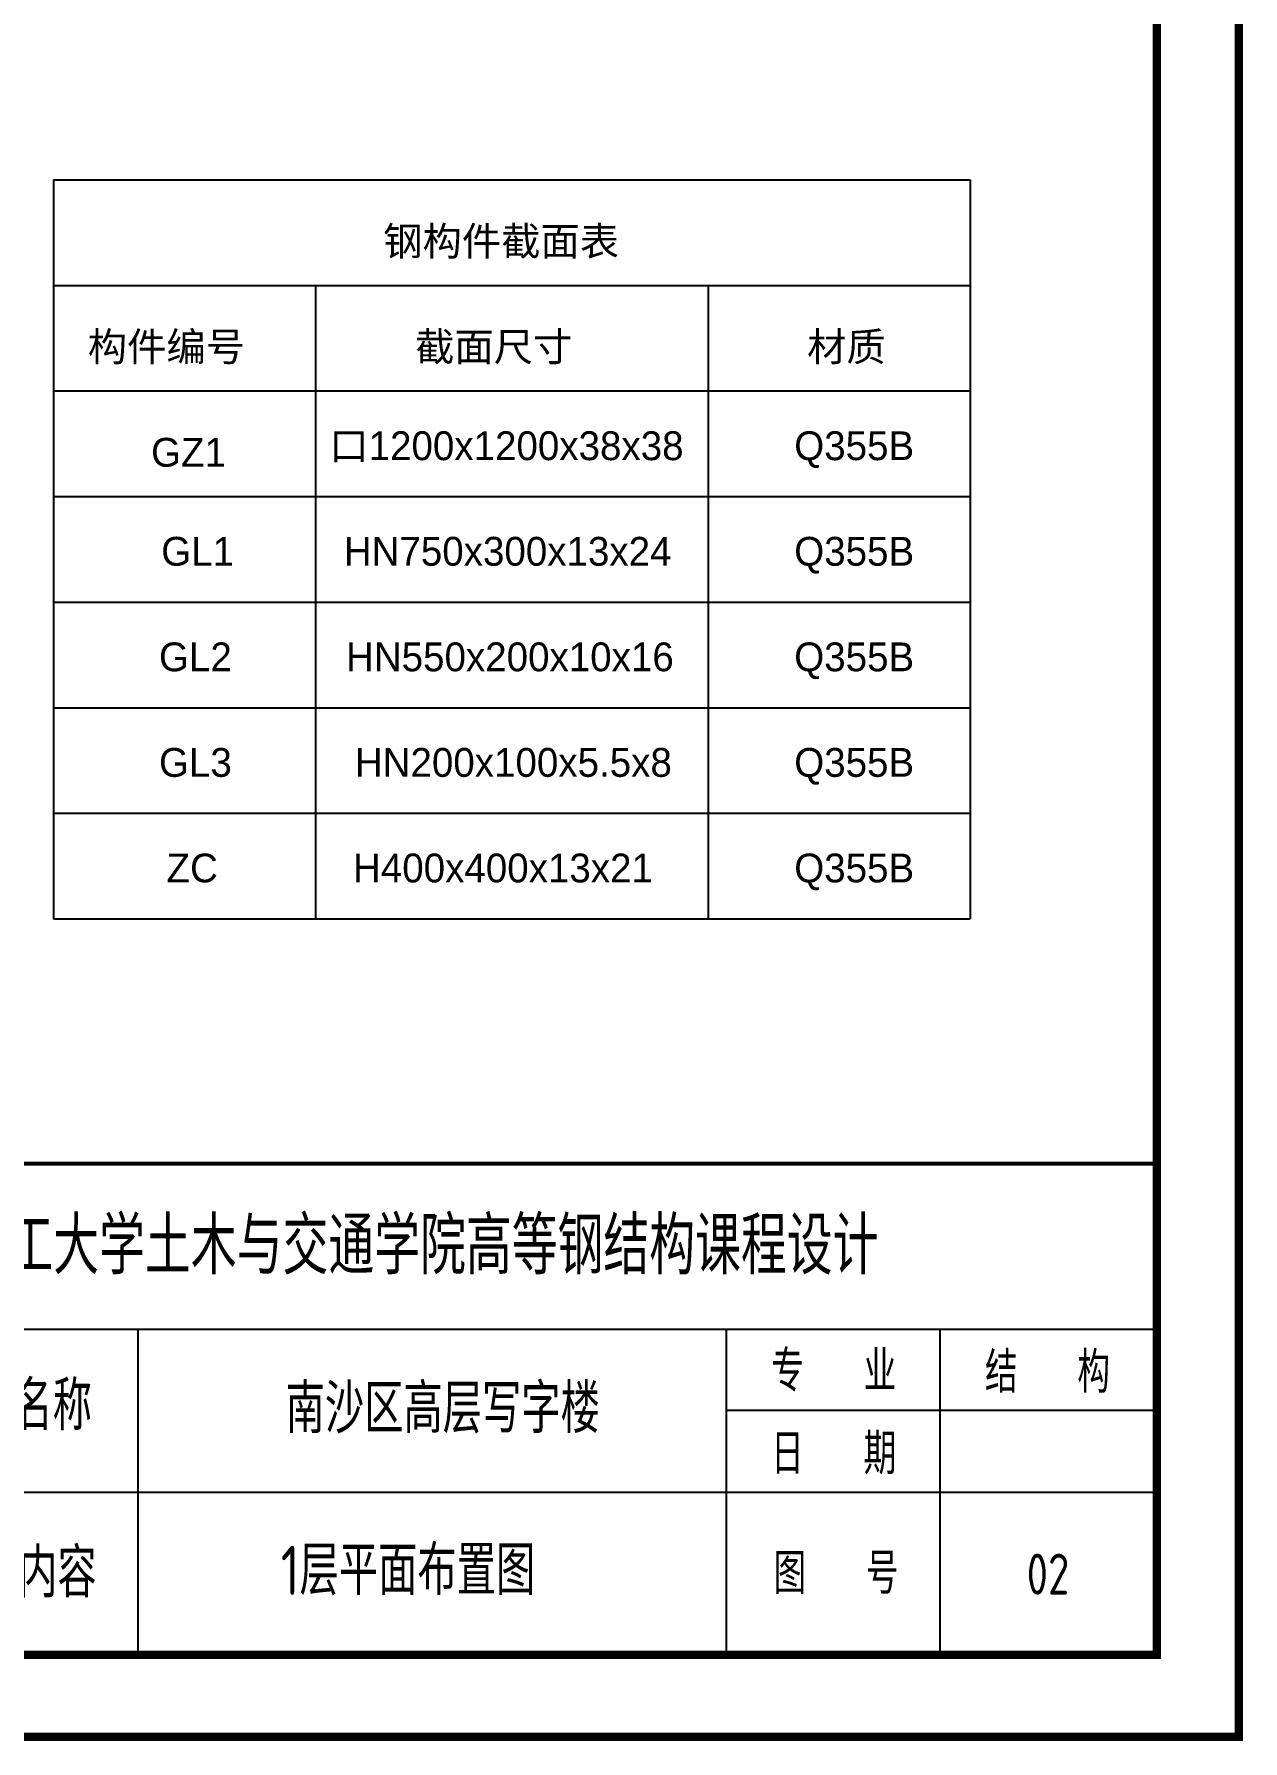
# Model space of a CAD drawing. Extents: x 31132 to 885236, y 345273 to 1212165.
# Drawn here: x 74465 to 83694, y 531355 to 544387 of the extents above; entities that cross this region are included whole.
import ezdxf

# ---------------------------------------------------------------- set-up
doc = ezdxf.new("R2010")
doc.units = 0
doc.header["$LTSCALE"] = 1000
for name, color, linetype in [('PUB_TITLE', 4, 'CONTINUOUS'), ('TEXT', 7, 'CONTINUOUS'), ('TK', 4, 'CONTINUOUS'), ('文字说明', 7, 'CONTINUOUS')]:
    doc.layers.add(name, color=color, linetype=linetype)
doc.styles.add('STYLE1', font='')
doc.styles.add('TSSD_Rein', font='tssdeng.shx', dxfattribs={"width": 0.7, "bigfont": 'hztxt.shx'})
doc.styles.get('STYLE1').set_extended_font_data('Structure Fonts')

msp = doc.modelspace()

# ---------------------------------------------------------------- linework, layer by layer
at = {"layer": 'PUB_TITLE', "color": 4}
for p, q in [((68975.3, 534498.96), (83037.8, 534498.96)), ((75258.23, 534498.96), (75258.23, 532011.49)), ((79750.12, 534498.96), (79750.12, 532011.49)), ((81381.34, 534498.96), (81381.34, 532011.49)), ((83037.8, 533877.09), (79750.12, 533877.09)), ((68975.3, 533255.23), (83037.8, 533255.23))]:
    msp.add_line(p, q, dxfattribs=at)
at = {"layer": 'PUB_TITLE', "color": 4, "const_width": 31.25}
msp.add_lwpolyline([(83037.8, 535761.49), (68975.3, 535761.49)], dxfattribs=at)
at = {"layer": 'TK', "const_width": 62.5}
for points in [[(31162.8, 531386.49), (31162.8, 568511.49), (83662.8, 568511.49), (83662.8, 531386.49)], [(34287.8, 532011.49), (34287.8, 567886.49), (83037.8, 567886.49), (83037.8, 532011.49)]]:
    msp.add_lwpolyline(points, close=True, dxfattribs=at)
at = {"layer": '文字说明'}
for p, q in [((74612.81, 543273.93), (74612.81, 537631.93)), ((74612.81, 543273.93), (81612.81, 543273.93)), ((81612.81, 543273.93), (81612.81, 537631.93)), ((74612.81, 542467.93), (81612.81, 542467.93)), ((76614.81, 542467.93), (76614.81, 537631.93)), ((79610.81, 542467.93), (79610.81, 537631.93)), ((74612.81, 541661.93), (81612.81, 541661.93)), ((74612.81, 540855.93), (81612.81, 540855.93)), ((74612.81, 540049.93), (81612.81, 540049.93)), ((74612.81, 539243.93), (81612.81, 539243.93)), ((74612.81, 538437.93), (81612.81, 538437.93)), ((74612.81, 537631.93), (81612.81, 537631.93))]:
    msp.add_line(p, q, dxfattribs=at)

# ---------------------------------------------------------------- texts
at = {"layer": 'TEXT', "style": 'TSSD_Rein', "width": 0.8}
msp.add_text('华南理工大学土木与交通学院高等钢结构课程设计', height=437.5, dxfattribs=at).set_placement((73211.81, 534916.81))
at = {"layer": 'TEXT', "lineweight": 20, "style": 'TSSD_Rein', "width": 0.8}
for s, height, p in [('专   业', 312.5, (80092.62, 534022.72)), ('结   构', 312.5, (81724.82, 534012.56)), ('工程名称', 375, (73707.41, 533727.33)), ('南沙区高层写字楼', 375, (76385.16, 533705.1)), ('日   期', 312.5, (80092.62, 533390.57)), ('图纸内容', 375, (73743.02, 532450.55)), ('1层平面布置图', 375, (76348.73, 532469.43)), ('图   号', 312.5, (80110.26, 532477.53)), ('02', 312.5, (82043.23, 532471.94))]:
    msp.add_text(s, height=height, dxfattribs=at).set_placement(p)
at = {"layer": '文字说明', "style": 'STYLE1'}
for s, p in [('钢构件截面表', (77130.96, 542695.93)), ('构件编号', (74875.03, 541889.93)), ('截面尺寸', (77374.03, 541889.93)), ('材质', (80367.07, 541889.93)), ('口1200x1200x38x38', (76719.09, 541133.93)), ('Q355B', (80268.74, 541133.93)), ('GZ1', (75358.24, 541083.93)), ('GL1', (75435.64, 540327.93)), ('HN750x300x13x24', (76829.35, 540327.93)), ('Q355B', (80268.74, 540327.93)), ('GL2', (75418.81, 539521.93)), ('HN550x200x10x16', (76846.66, 539521.93)), ('Q355B', (80268.74, 539521.93)), ('GL3', (75418.81, 538715.93)), ('HN200x100x5.5x8', (76913.97, 538715.93)), ('Q355B', (80268.74, 538715.93)), ('ZC', (75476.02, 537909.93)), ('H400x400x13x21', (76900.02, 537909.93)), ('Q355B', (80268.74, 537909.93))]:
    msp.add_text(s, height=220, dxfattribs=at).set_placement(p)

doc.saveas('drawing.dxf')
